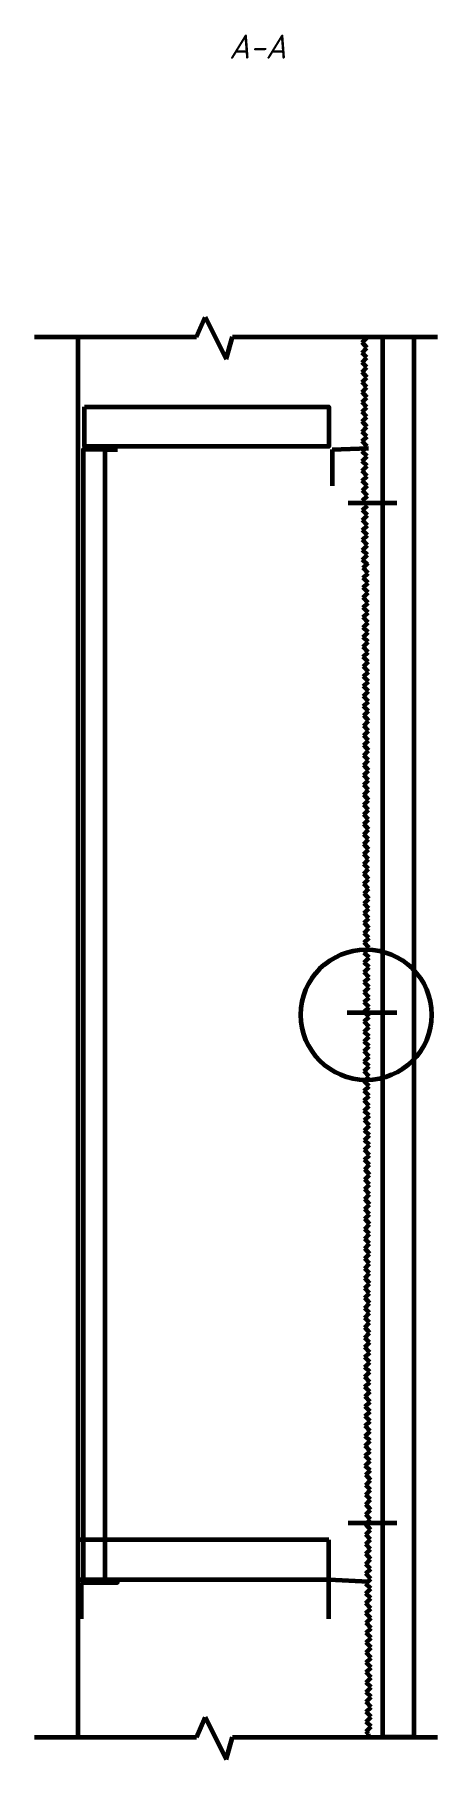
# Model space of a CAD drawing. Header units: millimetres. Extents: x 339888 to 1025294, y -263818 to -40540.
# Drawn here: x 692977 to 696516, y -66191 to -51035 of the extents above; entities that cross this region are included whole.
import ezdxf

# ---------------------------------------------------------------- set-up
doc = ezdxf.new("R2010")
doc.units = ezdxf.units.MM
doc.layers.get('0').update_dxf_attribs({"lineweight": 15})
doc.layers.add('0 @ 1', color=7, linetype='Continuous', lineweight=15)
doc.styles.add('ГОСТ 3', font='GOST_Common Italic.ttf', dxfattribs={"height": 3})

msp = doc.modelspace()

# ---------------------------------------------------------------- linework, layer by layer
at = {"color": 1, "lineweight": 60}
for p, q in [((694399.37405, -53693.11264), (694476.05006, -53518.46178)), ((694476.05006, -53518.46178), (694659.22047, -53889.06243)), ((692976.60825, -53693.11264), (694399.37405, -53693.11264)), ((693355.7285, -53693.11264), (693355.7285, -65995.3508)), ((694659.22047, -53889.06243), (694714.59758, -53693.11264)), ((694714.59758, -53693.11264), (696516.48358, -53693.11264)), ((695854.08811, -53742.09996), (695896.68589, -53699.50218)), ((695896.68589, -53788.95753), (695854.08811, -53742.09996)), ((695854.08811, -53831.55531), (695896.68589, -53788.95753)), ((695896.68589, -53874.15309), (695854.08811, -53831.55531)), ((695854.08811, -53916.75086), (695896.68589, -53874.15309)), ((695896.68589, -53959.34864), (695854.08811, -53916.75086)), ((695854.08811, -54001.94642), (695896.68589, -53959.34864)), ((695896.68589, -54048.80399), (695854.08811, -54001.94642)), ((695854.08811, -54091.40177), (695896.68589, -54048.80399)), ((695896.68589, -54133.99955), (695854.08811, -54091.40177)), ((695854.08811, -54176.59732), (695896.68589, -54133.99955)), ((695896.68589, -54223.4549), (695854.08811, -54176.59732)), ((695854.08811, -54266.05267), (695896.68589, -54223.4549)), ((695896.68589, -54308.65045), (695854.08811, -54266.05267)), ((695854.08811, -54351.24823), (695896.68589, -54308.65045)), ((695896.68589, -54393.84601), (695854.08811, -54351.24823)), ((695854.08811, -54436.44378), (695896.68589, -54393.84601)), ((695896.68589, -54483.30136), (695854.08811, -54436.44378)), ((695854.08811, -54525.89913), (695896.68589, -54483.30136)), ((695896.68589, -54568.49691), (695854.08811, -54525.89913)), ((693598.53582, -54681.38107), (693705.03027, -54681.38107)), ((695592.11182, -54681.38107), (695911.59515, -54668.60177)), ((695592.11182, -54681.38107), (695592.11182, -55000.8644)), ((695856.21801, -54608.96479), (695898.81579, -54566.36701)), ((695898.81579, -54655.82236), (695856.21801, -54608.96479)), ((695856.21801, -54698.42014), (695898.81579, -54655.82236)), ((695898.81579, -54741.01792), (695856.21801, -54698.42014)), ((695856.21801, -54783.6157), (695898.81579, -54741.01792)), ((695898.81579, -54826.21347), (695856.21801, -54783.6157)), ((695856.21801, -54868.81125), (695898.81579, -54826.21347)), ((695898.81579, -54915.66882), (695856.21801, -54868.81125)), ((695856.21801, -54958.2666), (695898.81579, -54915.66882)), ((695898.81579, -55000.86438), (695856.21801, -54958.2666)), ((695858.34793, -55041.33224), (695900.94571, -54998.73446)), ((695732.68449, -55149.95662), (696158.66227, -55149.95662)), ((695900.94571, -55088.18981), (695858.34793, -55041.33224)), ((695858.34793, -55130.78759), (695900.94571, -55088.18981)), ((695900.94571, -55173.38537), (695858.34793, -55130.78759)), ((695858.34793, -55215.98314), (695900.94571, -55173.38537)), ((695900.94571, -55258.58092), (695858.34793, -55215.98314)), ((695858.34793, -55301.1787), (695900.94571, -55258.58092)), ((695900.94571, -55348.03627), (695858.34793, -55301.1787)), ((695858.34793, -55390.63405), (695900.94571, -55348.03627)), ((695900.94571, -55433.23183), (695858.34793, -55390.63405)), ((695858.34793, -55475.8296), (695900.94571, -55433.23183)), ((695900.94571, -55522.68718), (695858.34793, -55475.8296)), ((695858.34793, -55565.28495), (695900.94571, -55522.68718)), ((695900.94571, -55607.88273), (695858.34793, -55565.28495)), ((695858.34793, -55650.48051), (695900.94571, -55607.88273)), ((695900.94571, -55693.07829), (695858.34793, -55650.48051)), ((695864.73737, -55720.76631), (695907.33514, -55678.16854)), ((695907.33514, -55767.62389), (695864.73737, -55720.76631)), ((695864.73737, -55810.22166), (695907.33514, -55767.62389)), ((695907.33514, -55852.81944), (695864.73737, -55810.22166)), ((695864.73737, -55895.41722), (695907.33514, -55852.81944)), ((695907.33514, -55938.015), (695864.73737, -55895.41722)), ((695864.73737, -55980.61277), (695907.33514, -55938.015)), ((695907.33514, -56027.47035), (695864.73737, -55980.61277)), ((695864.73737, -56070.06812), (695907.33514, -56027.47035)), ((695907.33514, -56112.6659), (695864.73737, -56070.06812)), ((695864.73737, -56155.26368), (695907.33514, -56112.6659)), ((695907.33514, -56202.12125), (695864.73737, -56155.26368)), ((695864.73737, -56244.71903), (695907.33514, -56202.12125)), ((695907.33514, -56287.31681), (695864.73737, -56244.71903)), ((695864.73737, -56329.91458), (695907.33514, -56287.31681)), ((695907.33514, -56372.51236), (695864.73737, -56329.91458)), ((695864.73737, -56415.11014), (695907.33514, -56372.51236)), ((695907.33514, -56461.96771), (695864.73737, -56415.11014)), ((695864.73737, -56504.56549), (695907.33514, -56461.96771)), ((695907.33514, -56547.16327), (695864.73737, -56504.56549)), ((695866.86726, -56587.63115), (695909.46504, -56545.03337)), ((695909.46504, -56634.48872), (695866.86726, -56587.63115)), ((695866.86726, -56677.0865), (695909.46504, -56634.48872)), ((695909.46504, -56719.68427), (695866.86726, -56677.0865)), ((695866.86726, -56762.28205), (695909.46504, -56719.68427)), ((695909.46504, -56804.87983), (695866.86726, -56762.28205)), ((695866.86726, -56847.47761), (695909.46504, -56804.87983)), ((695909.46504, -56894.33518), (695866.86726, -56847.47761)), ((695866.86726, -56936.93296), (695909.46504, -56894.33518)), ((695909.46504, -56979.53073), (695866.86726, -56936.93296)), ((695868.99718, -57019.99859), (695911.59496, -56977.40082)), ((695911.59496, -57066.85616), (695868.99718, -57019.99859)), ((695868.99718, -57109.45394), (695911.59496, -57066.85616)), ((695911.59496, -57152.05172), (695868.99718, -57109.45394)), ((695868.99718, -57194.6495), (695911.59496, -57152.05172)), ((695911.59496, -57237.24727), (695868.99718, -57194.6495)), ((695868.99718, -57279.84505), (695911.59496, -57237.24727)), ((695911.59496, -57326.70262), (695868.99718, -57279.84505)), ((695868.99718, -57369.3004), (695911.59496, -57326.70262)), ((695911.59496, -57411.89818), (695868.99718, -57369.3004)), ((695868.99718, -57454.49596), (695911.59496, -57411.89818)), ((695911.59496, -57501.35353), (695868.99718, -57454.49596)), ((695868.99718, -57543.95131), (695911.59496, -57501.35353)), ((695911.59496, -57586.54908), (695868.99718, -57543.95131)), ((695868.99718, -57629.14686), (695911.59496, -57586.54908)), ((695911.59496, -57671.74464), (695868.99718, -57629.14686)), ((695868.99718, -57714.34242), (695911.59496, -57671.74464)), ((695911.59496, -57761.19999), (695868.99718, -57714.34242)), ((695868.99718, -57803.79777), (695911.59496, -57761.19999)), ((695911.59496, -57846.39554), (695868.99718, -57803.79777)), ((695868.99718, -57888.99332), (695911.59496, -57846.39554)), ((695911.59496, -57931.5911), (695868.99718, -57888.99332)), ((695868.99718, -57974.18888), (695911.59496, -57931.5911)), ((695911.59496, -58021.04645), (695868.99718, -57974.18888)), ((695868.99718, -58063.64423), (695911.59496, -58021.04645)), ((695911.59496, -58106.242), (695868.99718, -58063.64423)), ((695868.99718, -58148.83978), (695911.59496, -58106.242)), ((695911.59496, -58195.69735), (695868.99718, -58148.83978)), ((695868.99718, -58238.29513), (695911.59496, -58195.69735)), ((695911.59496, -58280.89291), (695868.99718, -58238.29513)), ((695868.99718, -58323.49069), (695911.59496, -58280.89291)), ((695911.59496, -58366.08846), (695868.99718, -58323.49069)), ((695868.99718, -58408.68624), (695911.59496, -58366.08846)), ((695911.59496, -58455.54381), (695868.99718, -58408.68624)), ((695868.99718, -58498.14159), (695911.59496, -58455.54381)), ((695911.59496, -58540.73937), (695868.99718, -58498.14159)), ((695871.12708, -58581.20725), (695913.72486, -58538.60947)), ((695913.72486, -58628.06482), (695871.12708, -58581.20725)), ((695871.12708, -58670.6626), (695913.72486, -58628.06482)), ((695913.72486, -58713.26038), (695871.12708, -58670.6626)), ((695871.12708, -58755.85815), (695913.72486, -58713.26038)), ((695913.72486, -58798.45593), (695871.12708, -58755.85815)), ((695871.12708, -58841.05371), (695913.72486, -58798.45593)), ((695913.72486, -58887.91128), (695871.12708, -58841.05371)), ((695871.12708, -58930.50906), (695913.72486, -58887.91128)), ((695913.72486, -58973.10684), (695871.12708, -58930.50906)), ((695873.257, -59013.5747), (695915.85477, -58970.97692)), ((695915.85477, -59060.43227), (695873.257, -59013.5747)), ((695873.257, -59103.03004), (695915.85477, -59060.43227)), ((695915.85477, -59145.62782), (695873.257, -59103.03004)), ((695873.257, -59188.2256), (695915.85477, -59145.62782)), ((695915.85477, -59230.82338), (695873.257, -59188.2256)), ((695873.257, -59273.42116), (695915.85477, -59230.82338)), ((695915.85477, -59320.27873), (695873.257, -59273.42116)), ((695873.257, -59362.8765), (695915.85477, -59320.27873)), ((695915.85477, -59405.47428), (695873.257, -59362.8765)), ((695873.257, -59448.07206), (695915.85477, -59405.47428)), ((695915.85477, -59494.92963), (695873.257, -59448.07206)), ((695873.257, -59537.52741), (695915.85477, -59494.92963)), ((695915.85477, -59580.12519), (695873.257, -59537.52741)), ((696158.66227, -59631.24285), (695723.80804, -59631.24285)), ((695873.257, -59622.72296), (695915.85477, -59580.12519)), ((695915.85477, -59665.32074), (695873.257, -59622.72296)), ((695873.257, -59707.91852), (695915.85477, -59665.32074)), ((695915.85477, -59754.77609), (695873.257, -59707.91852)), ((695873.257, -59797.37387), (695915.85477, -59754.77609)), ((695915.85477, -59839.97165), (695873.257, -59797.37387)), ((695873.257, -59882.56942), (695915.85477, -59839.97165)), ((695915.85477, -59925.1672), (695873.257, -59882.56942)), ((695873.257, -59967.76498), (695915.85477, -59925.1672)), ((695915.85477, -60014.62255), (695873.257, -59967.76498)), ((695873.257, -60057.22033), (695915.85477, -60014.62255)), ((695915.85477, -60099.81811), (695873.257, -60057.22033)), ((695873.257, -60142.41588), (695915.85477, -60099.81811)), ((695915.85477, -60189.27346), (695873.257, -60142.41588)), ((695873.257, -60231.87123), (695915.85477, -60189.27346)), ((695915.85477, -60274.46901), (695873.257, -60231.87123)), ((695873.257, -60317.06679), (695915.85477, -60274.46901)), ((695915.85477, -60359.66457), (695873.257, -60317.06679)), ((695873.257, -60402.26234), (695915.85477, -60359.66457)), ((695915.85477, -60449.11992), (695873.257, -60402.26234)), ((695873.257, -60491.71769), (695915.85477, -60449.11992)), ((695915.85477, -60534.31547), (695873.257, -60491.71769)), ((695875.38689, -60574.78335), (695917.98467, -60532.18557)), ((695917.98467, -60621.64092), (695875.38689, -60574.78335)), ((695875.38689, -60664.2387), (695917.98467, -60621.64092)), ((695917.98467, -60706.83648), (695875.38689, -60664.2387)), ((695875.38689, -60749.43426), (695917.98467, -60706.83648)), ((695917.98467, -60792.03203), (695875.38689, -60749.43426)), ((695875.38689, -60834.62981), (695917.98467, -60792.03203)), ((695917.98467, -60881.48738), (695875.38689, -60834.62981)), ((695875.38689, -60924.08516), (695917.98467, -60881.48738)), ((695917.98467, -60966.68294), (695875.38689, -60924.08516)), ((695877.51681, -61007.1508), (695920.11459, -60964.55302)), ((695920.11459, -61054.00837), (695877.51681, -61007.1508)), ((695877.51681, -61096.60615), (695920.11459, -61054.00837)), ((695920.11459, -61139.20393), (695877.51681, -61096.60615)), ((695877.51681, -61181.8017), (695920.11459, -61139.20393)), ((695920.11459, -61224.39948), (695877.51681, -61181.8017)), ((695877.51681, -61266.99726), (695920.11459, -61224.39948)), ((695920.11459, -61313.85483), (695877.51681, -61266.99726)), ((695877.51681, -61356.45261), (695920.11459, -61313.85483)), ((695920.11459, -61399.05038), (695877.51681, -61356.45261)), ((695877.51681, -61441.64816), (695920.11459, -61399.05038)), ((695920.11459, -61488.50573), (695877.51681, -61441.64816)), ((695877.51681, -61531.10351), (695920.11459, -61488.50573)), ((695920.11459, -61573.70129), (695877.51681, -61531.10351)), ((695877.51681, -61616.29907), (695920.11459, -61573.70129)), ((695920.11459, -61658.89684), (695877.51681, -61616.29907)), ((695877.51681, -61701.49462), (695920.11459, -61658.89684)), ((695920.11459, -61748.35219), (695877.51681, -61701.49462)), ((695877.51681, -61790.94997), (695920.11459, -61748.35219)), ((695920.11459, -61833.54775), (695877.51681, -61790.94997)), ((695877.51681, -61876.14553), (695920.11459, -61833.54775)), ((695920.11459, -61918.7433), (695877.51681, -61876.14553)), ((695877.51681, -61961.34108), (695920.11459, -61918.7433)), ((695920.11459, -62008.19865), (695877.51681, -61961.34108)), ((695877.51681, -62050.79643), (695920.11459, -62008.19865)), ((695920.11459, -62093.39421), (695877.51681, -62050.79643)), ((695877.51681, -62135.99199), (695920.11459, -62093.39421)), ((695920.11459, -62182.84956), (695877.51681, -62135.99199)), ((695877.51681, -62225.44734), (695920.11459, -62182.84956)), ((695920.11459, -62268.04511), (695877.51681, -62225.44734)), ((695877.51681, -62310.64289), (695920.11459, -62268.04511)), ((695920.11459, -62353.24067), (695877.51681, -62310.64289)), ((695877.51681, -62395.83845), (695920.11459, -62353.24067)), ((695920.11459, -62442.69602), (695877.51681, -62395.83845)), ((695877.51681, -62485.2938), (695920.11459, -62442.69602)), ((695920.11459, -62527.89157), (695877.51681, -62485.2938)), ((695879.64671, -62568.35945), (695922.24449, -62525.76168)), ((695922.24449, -62615.21703), (695879.64671, -62568.35945)), ((695879.64671, -62657.8148), (695922.24449, -62615.21703)), ((695922.24449, -62700.41258), (695879.64671, -62657.8148)), ((695879.64671, -62743.01036), (695922.24449, -62700.41258)), ((695922.24449, -62785.60814), (695879.64671, -62743.01036)), ((695879.64671, -62828.20591), (695922.24449, -62785.60814)), ((695922.24449, -62875.06349), (695879.64671, -62828.20591)), ((695879.64671, -62917.66126), (695922.24449, -62875.06349)), ((695922.24449, -62960.25904), (695879.64671, -62917.66126)), ((695881.77663, -63000.7269), (695924.37441, -62958.12912)), ((695924.37441, -63047.58447), (695881.77663, -63000.7269)), ((695881.77663, -63090.18225), (695924.37441, -63047.58447)), ((695924.37441, -63132.78003), (695881.77663, -63090.18225)), ((695881.77663, -63175.37781), (695924.37441, -63132.78003)), ((695924.37441, -63217.97558), (695881.77663, -63175.37781)), ((695881.77663, -63260.57336), (695924.37441, -63217.97558)), ((695924.37441, -63307.43093), (695881.77663, -63260.57336)), ((695881.77663, -63350.02871), (695924.37441, -63307.43093)), ((695924.37441, -63392.62649), (695881.77663, -63350.02871)), ((695881.77663, -63435.22427), (695924.37441, -63392.62649)), ((695924.37441, -63482.08184), (695881.77663, -63435.22427)), ((695881.77663, -63524.67961), (695924.37441, -63482.08184)), ((695924.37441, -63567.27739), (695881.77663, -63524.67961)), ((695881.77663, -63609.87517), (695924.37441, -63567.27739)), ((695924.37441, -63652.47295), (695881.77663, -63609.87517)), ((695886.03645, -63690.81091), (695928.63422, -63648.21313)), ((695928.63422, -63737.66848), (695886.03645, -63690.81091)), ((695886.03645, -63780.26626), (695928.63422, -63737.66848)), ((695928.63422, -63822.86404), (695886.03645, -63780.26626)), ((695886.03645, -63865.46181), (695928.63422, -63822.86404)), ((695928.63422, -63908.05959), (695886.03645, -63865.46181)), ((695886.03645, -63950.65737), (695928.63422, -63908.05959)), ((695928.63422, -63997.51494), (695886.03645, -63950.65737)), ((695886.03645, -64040.11272), (695928.63422, -63997.51494)), ((695928.63422, -64082.7105), (695886.03645, -64040.11272)), ((695886.03645, -64125.30827), (695928.63422, -64082.7105)), ((695732.68449, -64112.52904), (696158.66227, -64112.52904)), ((695928.63422, -64172.16585), (695886.03645, -64125.30827)), ((695886.03645, -64214.76362), (695928.63422, -64172.16585)), ((695928.63422, -64257.3614), (695886.03645, -64214.76362)), ((695886.03645, -64299.95918), (695928.63422, -64257.3614)), ((695928.63422, -64342.55696), (695886.03645, -64299.95918)), ((695886.03645, -64385.15473), (695928.63422, -64342.55696)), ((695928.63422, -64432.01231), (695886.03645, -64385.15473)), ((695886.03645, -64474.61008), (695928.63422, -64432.01231)), ((695928.63422, -64517.20786), (695886.03645, -64474.61008)), ((695888.16634, -64557.67574), (695930.76412, -64515.07796)), ((695930.76412, -64604.53331), (695888.16634, -64557.67574)), ((693385.54693, -64636.48171), (693385.54693, -64955.96504)), ((695562.29338, -64955.96504), (695562.29338, -64610.92303)), ((695562.29338, -64610.92303), (695911.59515, -64627.96212)), ((695888.16634, -64647.13109), (695930.76412, -64604.53331)), ((695930.76412, -64689.72887), (695888.16634, -64647.13109)), ((695888.16634, -64732.32665), (695930.76412, -64689.72887)), ((695930.76412, -64774.92442), (695888.16634, -64732.32665)), ((695888.16634, -64817.5222), (695930.76412, -64774.92442)), ((695930.76412, -64864.37977), (695888.16634, -64817.5222)), ((695888.16634, -64906.97755), (695930.76412, -64864.37977)), ((695930.76412, -64949.57533), (695888.16634, -64906.97755)), ((695890.29626, -64990.04319), (695932.89404, -64947.44541)), ((695932.89404, -65036.90076), (695890.29626, -64990.04319)), ((695890.29626, -65079.49854), (695932.89404, -65036.90076)), ((695932.89404, -65122.09631), (695890.29626, -65079.49854)), ((695890.29626, -65164.69409), (695932.89404, -65122.09631)), ((695932.89404, -65207.29187), (695890.29626, -65164.69409)), ((695890.29626, -65249.88965), (695932.89404, -65207.29187)), ((695932.89404, -65296.74722), (695890.29626, -65249.88965)), ((695890.29626, -65339.345), (695932.89404, -65296.74722)), ((695932.89404, -65381.94277), (695890.29626, -65339.345)), ((695890.29626, -65424.54055), (695932.89404, -65381.94277)), ((695932.89404, -65471.39812), (695890.29626, -65424.54055)), ((695890.29626, -65513.9959), (695932.89404, -65471.39812)), ((695932.89404, -65556.59368), (695890.29626, -65513.9959)), ((695890.29626, -65599.19146), (695932.89404, -65556.59368)), ((695932.89404, -65641.78923), (695890.29626, -65599.19146)), ((695890.29626, -65684.38701), (695932.89404, -65641.78923)), ((695932.89404, -65731.24458), (695890.29626, -65684.38701)), ((695890.29626, -65773.84236), (695932.89404, -65731.24458)), ((695932.89404, -65816.44014), (695890.29626, -65773.84236)), ((694399.37405, -65995.3508), (694476.05006, -65820.69989)), ((694476.05006, -65820.69989), (694659.22047, -66191.30059)), ((695890.29626, -65859.03792), (695932.89404, -65816.44014)), ((695932.89404, -65901.63569), (695890.29626, -65859.03792)), ((695890.29626, -65944.23347), (695932.89404, -65901.63569)), ((692976.60825, -65995.3508), (694399.37405, -65995.3508)), ((694659.22047, -66191.30059), (694714.59758, -65995.3508)), ((694714.59758, -65995.3508), (696516.48358, -65995.3508)), ((695911.59515, -65965.53236), (695890.29626, -65944.23347)), ((695911.59515, -65995.3508), (695911.59515, -65965.53236))]:
    msp.add_line(p, q, dxfattribs=at)
for points in [[(696307.75449, -65995.3508), (696035.12869, -65995.3508), (696035.12869, -53693.11264), (696307.75449, -53693.11264)], [(693415.36537, -54306.52066), (695562.29338, -54306.52066), (695562.29338, -54655.82243), (693415.36537, -54655.82243)], [(693598.53582, -54681.38107), (693402.58603, -54681.38107), (693402.58603, -64636.48171), (693598.53582, -64636.48171)], [(695562.29338, -64261.62126), (693355.7285, -64261.62126), (693355.7285, -64610.92303), (695562.29338, -64610.92303)], [(693598.53582, -64636.48171), (693705.03027, -64636.48171), (693705.03027, -64636.48171), (693598.53582, -64636.48171)]]:
    msp.add_lwpolyline(points, close=True, dxfattribs=at)
msp.add_circle((695890.29626, -59648.28195), 574.06571, dxfattribs=at)

# ---------------------------------------------------------------- texts
at = {"layer": '0 @ 1', "color": 1, "lineweight": 60, "insert": (694685.98861, -51035.43509), "char_height": 212.155963, "attachment_point": 1, "style": 'ГОСТ 3'}
msp.add_mtext_dynamic_manual_height_columns('А-А', width=1665.7244991, gutter_width=15, heights=[0], dxfattribs=at)

doc.saveas('drawing.dxf')
